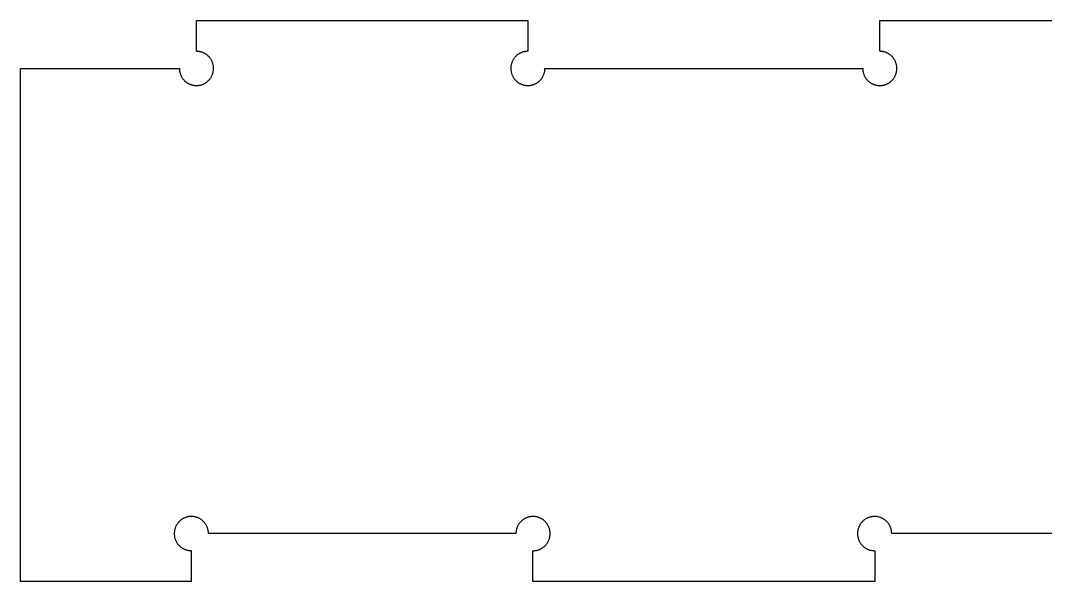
# Model space of a CAD drawing. Header units: millimetres. Extents: x 0 to 60, y 0 to 72.3.
# Drawn here: x 0 to 30, y 0 to 16.4 of the extents above; entities that cross this region are included whole.
import ezdxf

# ---------------------------------------------------------------- set-up
doc = ezdxf.new("R2010")
doc.units = ezdxf.units.MM
doc.layers.add('Default', color=18, linetype='Continuous', true_color=0x000000)

msp = doc.modelspace()

# ---------------------------------------------------------------- linework, layer by layer
at = {"layer": 'Default'}
for p, q in [((5.15, 15.5), (5.15, 16.4)), ((5.15, 16.4), (14.85, 16.4)), ((14.85, 16.4), (14.85, 15.5)), ((25.15, 15.5), (25.15, 16.4)), ((25.15, 16.4), (34.85, 16.4)), ((5.167, 15.5), (5.15, 15.5)), ((5.185, 15.499), (5.167, 15.5)), ((5.202, 15.497), (5.185, 15.499)), ((5.219, 15.495), (5.202, 15.497)), ((5.236, 15.493), (5.219, 15.495)), ((5.253, 15.489), (5.236, 15.493)), ((5.27, 15.485), (5.253, 15.489)), ((5.287, 15.481), (5.27, 15.485)), ((5.303, 15.476), (5.287, 15.481)), ((5.32, 15.47), (5.303, 15.476)), ((5.336, 15.464), (5.32, 15.47)), ((5.352, 15.457), (5.336, 15.464)), ((5.368, 15.45), (5.352, 15.457)), ((5.383, 15.442), (5.368, 15.45)), ((5.398, 15.434), (5.383, 15.442)), ((5.413, 15.425), (5.398, 15.434)), ((5.428, 15.416), (5.413, 15.425)), ((5.442, 15.406), (5.428, 15.416)), ((5.456, 15.396), (5.442, 15.406)), ((5.469, 15.385), (5.456, 15.396)), ((5.483, 15.373), (5.469, 15.385)), ((5.495, 15.362), (5.483, 15.373)), ((5.508, 15.349), (5.495, 15.362)), ((5.52, 15.337), (5.508, 15.349)), ((5.531, 15.324), (5.52, 15.337)), ((5.542, 15.31), (5.531, 15.324)), ((5.552, 15.297), (5.542, 15.31)), ((14.458, 15.31), (14.448, 15.297)), ((14.469, 15.324), (14.458, 15.31)), ((14.48, 15.337), (14.469, 15.324)), ((14.492, 15.349), (14.48, 15.337)), ((14.505, 15.362), (14.492, 15.349)), ((14.517, 15.373), (14.505, 15.362)), ((14.531, 15.385), (14.517, 15.373)), ((14.544, 15.396), (14.531, 15.385)), ((14.558, 15.406), (14.544, 15.396)), ((14.572, 15.416), (14.558, 15.406)), ((14.587, 15.425), (14.572, 15.416)), ((14.602, 15.434), (14.587, 15.425)), ((14.617, 15.442), (14.602, 15.434)), ((14.632, 15.45), (14.617, 15.442)), ((14.648, 15.457), (14.632, 15.45)), ((14.664, 15.464), (14.648, 15.457)), ((14.68, 15.47), (14.664, 15.464)), ((14.697, 15.476), (14.68, 15.47)), ((14.713, 15.481), (14.697, 15.476)), ((14.73, 15.485), (14.713, 15.481)), ((14.747, 15.489), (14.73, 15.485)), ((14.764, 15.493), (14.747, 15.489)), ((14.781, 15.495), (14.764, 15.493)), ((14.798, 15.497), (14.781, 15.495)), ((14.815, 15.499), (14.798, 15.497)), ((14.833, 15.5), (14.815, 15.499)), ((14.85, 15.5), (14.833, 15.5)), ((25.167, 15.5), (25.15, 15.5)), ((25.185, 15.499), (25.167, 15.5)), ((25.202, 15.497), (25.185, 15.499)), ((25.219, 15.495), (25.202, 15.497)), ((25.236, 15.493), (25.219, 15.495)), ((25.253, 15.489), (25.236, 15.493)), ((25.27, 15.485), (25.253, 15.489)), ((25.287, 15.481), (25.27, 15.485)), ((25.303, 15.476), (25.287, 15.481)), ((25.32, 15.47), (25.303, 15.476)), ((25.336, 15.464), (25.32, 15.47)), ((25.352, 15.457), (25.336, 15.464)), ((25.368, 15.45), (25.352, 15.457)), ((25.383, 15.442), (25.368, 15.45)), ((25.398, 15.434), (25.383, 15.442)), ((25.413, 15.425), (25.398, 15.434)), ((25.428, 15.416), (25.413, 15.425)), ((25.442, 15.406), (25.428, 15.416)), ((25.456, 15.396), (25.442, 15.406)), ((25.469, 15.385), (25.456, 15.396)), ((25.483, 15.373), (25.469, 15.385)), ((25.495, 15.362), (25.483, 15.373)), ((25.508, 15.349), (25.495, 15.362)), ((25.52, 15.337), (25.508, 15.349)), ((25.531, 15.324), (25.52, 15.337)), ((25.542, 15.31), (25.531, 15.324)), ((25.552, 15.297), (25.542, 15.31)), ((0, 0), (0, 15)), ((0, 15), (4.65, 15)), ((4.65, 15), (4.65, 14.983)), ((5.562, 15.283), (5.552, 15.297)), ((5.572, 15.268), (5.562, 15.283)), ((5.581, 15.253), (5.572, 15.268)), ((5.59, 15.238), (5.581, 15.253)), ((5.598, 15.223), (5.59, 15.238)), ((5.605, 15.207), (5.598, 15.223)), ((5.612, 15.191), (5.605, 15.207)), ((5.618, 15.175), (5.612, 15.191)), ((5.624, 15.159), (5.618, 15.175)), ((5.629, 15.142), (5.624, 15.159)), ((5.634, 15.126), (5.629, 15.142)), ((5.638, 15.109), (5.634, 15.126)), ((5.641, 15.092), (5.638, 15.109)), ((5.644, 15.075), (5.641, 15.092)), ((5.647, 15.058), (5.644, 15.075)), ((5.648, 15.04), (5.647, 15.058)), ((5.649, 15.023), (5.648, 15.04)), ((5.65, 15.006), (5.649, 15.023)), ((5.65, 14.988), (5.65, 15.006)), ((14.351, 15.023), (14.35, 15.006)), ((14.35, 15.006), (14.35, 14.988)), ((14.352, 15.04), (14.351, 15.023)), ((14.353, 15.058), (14.352, 15.04)), ((14.356, 15.075), (14.353, 15.058)), ((14.359, 15.092), (14.356, 15.075)), ((14.362, 15.109), (14.359, 15.092)), ((14.366, 15.126), (14.362, 15.109)), ((14.371, 15.142), (14.366, 15.126)), ((14.376, 15.159), (14.371, 15.142)), ((14.382, 15.175), (14.376, 15.159)), ((14.388, 15.191), (14.382, 15.175)), ((14.395, 15.207), (14.388, 15.191)), ((14.402, 15.223), (14.395, 15.207)), ((14.41, 15.238), (14.402, 15.223)), ((14.419, 15.253), (14.41, 15.238)), ((14.428, 15.268), (14.419, 15.253)), ((14.438, 15.283), (14.428, 15.268)), ((14.448, 15.297), (14.438, 15.283)), ((15.35, 14.983), (15.35, 15)), ((15.35, 15), (24.65, 15)), ((24.65, 15), (24.65, 14.983)), ((25.562, 15.283), (25.552, 15.297)), ((25.572, 15.268), (25.562, 15.283)), ((25.581, 15.253), (25.572, 15.268)), ((25.59, 15.238), (25.581, 15.253)), ((25.598, 15.223), (25.59, 15.238)), ((25.605, 15.207), (25.598, 15.223)), ((25.612, 15.191), (25.605, 15.207)), ((25.618, 15.175), (25.612, 15.191)), ((25.624, 15.159), (25.618, 15.175)), ((25.629, 15.142), (25.624, 15.159)), ((25.634, 15.126), (25.629, 15.142)), ((25.638, 15.109), (25.634, 15.126)), ((25.641, 15.092), (25.638, 15.109)), ((25.644, 15.075), (25.641, 15.092)), ((25.647, 15.058), (25.644, 15.075)), ((25.648, 15.04), (25.647, 15.058)), ((25.649, 15.023), (25.648, 15.04)), ((25.65, 15.006), (25.649, 15.023)), ((25.65, 14.988), (25.65, 15.006)), ((4.65, 14.983), (4.651, 14.965)), ((4.651, 14.965), (4.653, 14.948)), ((4.653, 14.948), (4.655, 14.931)), ((4.655, 14.931), (4.657, 14.914)), ((4.657, 14.914), (4.661, 14.897)), ((4.661, 14.897), (4.665, 14.88)), ((4.665, 14.88), (4.669, 14.863)), ((4.669, 14.863), (4.674, 14.847)), ((4.674, 14.847), (4.68, 14.83)), ((4.68, 14.83), (4.686, 14.814)), ((4.686, 14.814), (4.693, 14.798)), ((4.693, 14.798), (4.7, 14.782)), ((4.7, 14.782), (4.708, 14.767)), ((4.708, 14.767), (4.716, 14.752)), ((4.716, 14.752), (4.725, 14.737)), ((4.725, 14.737), (4.734, 14.722)), ((4.734, 14.722), (4.744, 14.708)), ((4.744, 14.708), (4.754, 14.694)), ((5.549, 14.699), (5.559, 14.713)), ((5.559, 14.713), (5.569, 14.727)), ((5.569, 14.727), (5.578, 14.742)), ((5.578, 14.742), (5.587, 14.757)), ((5.587, 14.757), (5.595, 14.772)), ((5.595, 14.772), (5.603, 14.788)), ((5.603, 14.788), (5.61, 14.803)), ((5.61, 14.803), (5.616, 14.819)), ((5.616, 14.819), (5.622, 14.836)), ((5.622, 14.836), (5.628, 14.852)), ((5.628, 14.852), (5.632, 14.869)), ((5.632, 14.869), (5.637, 14.886)), ((5.637, 14.886), (5.64, 14.902)), ((5.64, 14.902), (5.643, 14.92)), ((5.643, 14.92), (5.646, 14.937)), ((5.646, 14.937), (5.648, 14.954)), ((5.648, 14.954), (5.649, 14.971)), ((5.649, 14.971), (5.65, 14.988)), ((14.35, 14.988), (14.351, 14.971)), ((14.351, 14.971), (14.352, 14.954)), ((14.352, 14.954), (14.354, 14.937)), ((14.354, 14.937), (14.357, 14.92)), ((14.357, 14.92), (14.36, 14.902)), ((14.36, 14.902), (14.363, 14.886)), ((14.363, 14.886), (14.368, 14.869)), ((14.368, 14.869), (14.372, 14.852)), ((14.372, 14.852), (14.378, 14.836)), ((14.378, 14.836), (14.384, 14.819)), ((14.384, 14.819), (14.39, 14.803)), ((14.39, 14.803), (14.397, 14.788)), ((14.397, 14.788), (14.405, 14.772)), ((14.405, 14.772), (14.413, 14.757)), ((14.413, 14.757), (14.422, 14.742)), ((14.422, 14.742), (14.431, 14.727)), ((14.431, 14.727), (14.441, 14.713)), ((14.441, 14.713), (14.451, 14.699)), ((15.246, 14.694), (15.256, 14.708)), ((15.256, 14.708), (15.266, 14.722)), ((15.266, 14.722), (15.275, 14.737)), ((15.275, 14.737), (15.284, 14.752)), ((15.284, 14.752), (15.292, 14.767)), ((15.292, 14.767), (15.3, 14.782)), ((15.3, 14.782), (15.307, 14.798)), ((15.307, 14.798), (15.314, 14.814)), ((15.314, 14.814), (15.32, 14.83)), ((15.32, 14.83), (15.326, 14.847)), ((15.326, 14.847), (15.331, 14.863)), ((15.331, 14.863), (15.335, 14.88)), ((15.335, 14.88), (15.339, 14.897)), ((15.339, 14.897), (15.343, 14.914)), ((15.343, 14.914), (15.345, 14.931)), ((15.345, 14.931), (15.347, 14.948)), ((15.347, 14.948), (15.349, 14.965)), ((15.349, 14.965), (15.35, 14.983)), ((24.65, 14.983), (24.651, 14.965)), ((24.651, 14.965), (24.653, 14.948)), ((24.653, 14.948), (24.655, 14.931)), ((24.655, 14.931), (24.657, 14.914)), ((24.657, 14.914), (24.661, 14.897)), ((24.661, 14.897), (24.665, 14.88)), ((24.665, 14.88), (24.669, 14.863)), ((24.669, 14.863), (24.674, 14.847)), ((24.674, 14.847), (24.68, 14.83)), ((24.68, 14.83), (24.686, 14.814)), ((24.686, 14.814), (24.693, 14.798)), ((24.693, 14.798), (24.7, 14.782)), ((24.7, 14.782), (24.708, 14.767)), ((24.708, 14.767), (24.716, 14.752)), ((24.716, 14.752), (24.725, 14.737)), ((24.725, 14.737), (24.734, 14.722)), ((24.734, 14.722), (24.744, 14.708)), ((24.744, 14.708), (24.754, 14.694)), ((25.549, 14.699), (25.559, 14.713)), ((25.559, 14.713), (25.569, 14.727)), ((25.569, 14.727), (25.578, 14.742)), ((25.578, 14.742), (25.587, 14.757)), ((25.587, 14.757), (25.595, 14.772)), ((25.595, 14.772), (25.603, 14.788)), ((25.603, 14.788), (25.61, 14.803)), ((25.61, 14.803), (25.616, 14.819)), ((25.616, 14.819), (25.622, 14.836)), ((25.622, 14.836), (25.628, 14.852)), ((25.628, 14.852), (25.632, 14.869)), ((25.632, 14.869), (25.637, 14.886)), ((25.637, 14.886), (25.64, 14.902)), ((25.64, 14.902), (25.643, 14.92)), ((25.643, 14.92), (25.646, 14.937)), ((25.646, 14.937), (25.648, 14.954)), ((25.648, 14.954), (25.649, 14.971)), ((25.649, 14.971), (25.65, 14.988)), ((4.754, 14.694), (4.765, 14.681)), ((4.765, 14.681), (4.777, 14.667)), ((4.777, 14.667), (4.788, 14.655)), ((4.788, 14.655), (4.801, 14.642)), ((4.801, 14.642), (4.813, 14.63)), ((4.813, 14.63), (4.826, 14.619)), ((4.826, 14.619), (4.84, 14.608)), ((4.84, 14.608), (4.853, 14.598)), ((4.853, 14.598), (4.867, 14.588)), ((4.867, 14.588), (4.882, 14.578)), ((4.882, 14.578), (4.897, 14.569)), ((4.897, 14.569), (4.912, 14.56)), ((4.912, 14.56), (4.927, 14.552)), ((4.927, 14.552), (4.943, 14.545)), ((4.943, 14.545), (4.959, 14.538)), ((4.959, 14.538), (4.975, 14.532)), ((4.975, 14.532), (4.991, 14.526)), ((4.991, 14.526), (5.008, 14.521)), ((5.008, 14.521), (5.024, 14.516)), ((5.024, 14.516), (5.041, 14.512)), ((5.041, 14.512), (5.058, 14.509)), ((5.058, 14.509), (5.075, 14.506)), ((5.075, 14.506), (5.092, 14.503)), ((5.092, 14.503), (5.11, 14.502)), ((5.11, 14.502), (5.127, 14.501)), ((5.127, 14.501), (5.144, 14.5)), ((5.144, 14.5), (5.162, 14.5)), ((5.162, 14.5), (5.179, 14.501)), ((5.179, 14.501), (5.196, 14.502)), ((5.196, 14.502), (5.213, 14.504)), ((5.213, 14.504), (5.23, 14.507)), ((5.23, 14.507), (5.248, 14.51)), ((5.248, 14.51), (5.264, 14.513)), ((5.264, 14.513), (5.281, 14.518)), ((5.281, 14.518), (5.298, 14.522)), ((5.298, 14.522), (5.314, 14.528)), ((5.314, 14.528), (5.331, 14.534)), ((5.331, 14.534), (5.347, 14.54)), ((5.347, 14.54), (5.362, 14.547)), ((5.362, 14.547), (5.378, 14.555)), ((5.378, 14.555), (5.393, 14.563)), ((5.393, 14.563), (5.408, 14.572)), ((5.408, 14.572), (5.423, 14.581)), ((5.423, 14.581), (5.437, 14.591)), ((5.437, 14.591), (5.451, 14.601)), ((5.451, 14.601), (5.465, 14.612)), ((5.465, 14.612), (5.478, 14.623)), ((5.478, 14.623), (5.491, 14.634)), ((5.491, 14.634), (5.504, 14.646)), ((5.504, 14.646), (5.516, 14.659)), ((5.516, 14.659), (5.527, 14.672)), ((5.527, 14.672), (5.538, 14.685)), ((5.538, 14.685), (5.549, 14.699)), ((14.451, 14.699), (14.462, 14.685)), ((14.462, 14.685), (14.473, 14.672)), ((14.473, 14.672), (14.484, 14.659)), ((14.484, 14.659), (14.496, 14.646)), ((14.496, 14.646), (14.509, 14.634)), ((14.509, 14.634), (14.522, 14.623)), ((14.522, 14.623), (14.535, 14.612)), ((14.535, 14.612), (14.549, 14.601)), ((14.549, 14.601), (14.563, 14.591)), ((14.563, 14.591), (14.577, 14.581)), ((14.577, 14.581), (14.592, 14.572)), ((14.592, 14.572), (14.607, 14.563)), ((14.607, 14.563), (14.622, 14.555)), ((14.622, 14.555), (14.638, 14.547)), ((14.638, 14.547), (14.653, 14.54)), ((14.653, 14.54), (14.669, 14.534)), ((14.669, 14.534), (14.686, 14.528)), ((14.686, 14.528), (14.702, 14.522)), ((14.702, 14.522), (14.719, 14.518)), ((14.719, 14.518), (14.736, 14.513)), ((14.736, 14.513), (14.752, 14.51)), ((14.752, 14.51), (14.77, 14.507)), ((14.77, 14.507), (14.787, 14.504)), ((14.787, 14.504), (14.804, 14.502)), ((14.804, 14.502), (14.821, 14.501)), ((14.821, 14.501), (14.838, 14.5)), ((14.838, 14.5), (14.856, 14.5)), ((14.856, 14.5), (14.873, 14.501)), ((14.873, 14.501), (14.89, 14.502)), ((14.89, 14.502), (14.908, 14.503)), ((14.908, 14.503), (14.925, 14.506)), ((14.925, 14.506), (14.942, 14.509)), ((14.942, 14.509), (14.959, 14.512)), ((14.959, 14.512), (14.976, 14.516)), ((14.976, 14.516), (14.992, 14.521)), ((14.992, 14.521), (15.009, 14.526)), ((15.009, 14.526), (15.025, 14.532)), ((15.025, 14.532), (15.041, 14.538)), ((15.041, 14.538), (15.057, 14.545)), ((15.057, 14.545), (15.073, 14.552)), ((15.073, 14.552), (15.088, 14.56)), ((15.088, 14.56), (15.103, 14.569)), ((15.103, 14.569), (15.118, 14.578)), ((15.118, 14.578), (15.133, 14.588)), ((15.133, 14.588), (15.147, 14.598)), ((15.147, 14.598), (15.16, 14.608)), ((15.16, 14.608), (15.174, 14.619)), ((15.174, 14.619), (15.187, 14.63)), ((15.187, 14.63), (15.199, 14.642)), ((15.199, 14.642), (15.212, 14.655)), ((15.212, 14.655), (15.223, 14.667)), ((15.223, 14.667), (15.235, 14.681)), ((15.235, 14.681), (15.246, 14.694)), ((24.754, 14.694), (24.765, 14.681)), ((24.765, 14.681), (24.777, 14.667)), ((24.777, 14.667), (24.788, 14.655)), ((24.788, 14.655), (24.801, 14.642)), ((24.801, 14.642), (24.813, 14.63)), ((24.813, 14.63), (24.826, 14.619)), ((24.826, 14.619), (24.84, 14.608)), ((24.84, 14.608), (24.853, 14.598)), ((24.853, 14.598), (24.867, 14.588)), ((24.867, 14.588), (24.882, 14.578)), ((24.882, 14.578), (24.897, 14.569)), ((24.897, 14.569), (24.912, 14.56)), ((24.912, 14.56), (24.927, 14.552)), ((24.927, 14.552), (24.943, 14.545)), ((24.943, 14.545), (24.959, 14.538)), ((24.959, 14.538), (24.975, 14.532)), ((24.975, 14.532), (24.991, 14.526)), ((24.991, 14.526), (25.008, 14.521)), ((25.008, 14.521), (25.024, 14.516)), ((25.024, 14.516), (25.041, 14.512)), ((25.041, 14.512), (25.058, 14.509)), ((25.058, 14.509), (25.075, 14.506)), ((25.075, 14.506), (25.092, 14.503)), ((25.092, 14.503), (25.11, 14.502)), ((25.11, 14.502), (25.127, 14.501)), ((25.127, 14.501), (25.144, 14.5)), ((25.144, 14.5), (25.162, 14.5)), ((25.162, 14.5), (25.179, 14.501)), ((25.179, 14.501), (25.196, 14.502)), ((25.196, 14.502), (25.213, 14.504)), ((25.213, 14.504), (25.23, 14.507)), ((25.23, 14.507), (25.248, 14.51)), ((25.248, 14.51), (25.264, 14.513)), ((25.264, 14.513), (25.281, 14.518)), ((25.281, 14.518), (25.298, 14.522)), ((25.298, 14.522), (25.314, 14.528)), ((25.314, 14.528), (25.331, 14.534)), ((25.331, 14.534), (25.347, 14.54)), ((25.347, 14.54), (25.362, 14.547)), ((25.362, 14.547), (25.378, 14.555)), ((25.378, 14.555), (25.393, 14.563)), ((25.393, 14.563), (25.408, 14.572)), ((25.408, 14.572), (25.423, 14.581)), ((25.423, 14.581), (25.437, 14.591)), ((25.437, 14.591), (25.451, 14.601)), ((25.451, 14.601), (25.465, 14.612)), ((25.465, 14.612), (25.478, 14.623)), ((25.478, 14.623), (25.491, 14.634)), ((25.491, 14.634), (25.504, 14.646)), ((25.504, 14.646), (25.516, 14.659)), ((25.516, 14.659), (25.527, 14.672)), ((25.527, 14.672), (25.538, 14.685)), ((25.538, 14.685), (25.549, 14.699)), ((4.7, 1.801), (4.687, 1.79)), ((4.714, 1.811), (4.7, 1.801)), ((4.729, 1.821), (4.714, 1.811)), ((4.743, 1.83), (4.729, 1.821)), ((4.758, 1.839), (4.743, 1.83)), ((4.774, 1.847), (4.758, 1.839)), ((4.789, 1.855), (4.774, 1.847)), ((4.805, 1.862), (4.789, 1.855)), ((4.821, 1.868), (4.805, 1.862)), ((4.837, 1.874), (4.821, 1.868)), ((4.854, 1.879), (4.837, 1.874)), ((4.871, 1.884), (4.854, 1.879)), ((4.887, 1.888), (4.871, 1.884)), ((4.904, 1.892), (4.887, 1.888)), ((4.921, 1.895), (4.904, 1.892)), ((4.939, 1.898), (4.921, 1.895)), ((4.956, 1.899), (4.939, 1.898)), ((4.973, 1.901), (4.956, 1.899)), ((4.99, 1.901), (4.973, 1.901)), ((5.008, 1.901), (4.99, 1.901)), ((5.025, 1.901), (5.008, 1.901)), ((5.042, 1.9), (5.025, 1.901)), ((5.06, 1.898), (5.042, 1.9)), ((5.077, 1.896), (5.06, 1.898)), ((5.094, 1.893), (5.077, 1.896)), ((5.111, 1.889), (5.094, 1.893)), ((5.128, 1.885), (5.111, 1.889)), ((5.144, 1.88), (5.128, 1.885)), ((5.161, 1.875), (5.144, 1.88)), ((5.177, 1.869), (5.161, 1.875)), ((5.193, 1.863), (5.177, 1.869)), ((5.209, 1.856), (5.193, 1.863)), ((5.225, 1.848), (5.209, 1.856)), ((5.24, 1.84), (5.225, 1.848)), ((5.255, 1.832), (5.24, 1.84)), ((5.27, 1.823), (5.255, 1.832)), ((5.284, 1.813), (5.27, 1.823)), ((5.298, 1.803), (5.284, 1.813)), ((5.312, 1.793), (5.298, 1.803)), ((14.705, 1.802), (14.691, 1.792)), ((14.719, 1.812), (14.705, 1.802)), ((14.733, 1.822), (14.719, 1.812)), ((14.748, 1.831), (14.733, 1.822)), ((14.763, 1.839), (14.748, 1.831)), ((14.779, 1.847), (14.763, 1.839)), ((14.794, 1.855), (14.779, 1.847)), ((14.81, 1.861), (14.794, 1.855)), ((14.826, 1.868), (14.81, 1.861)), ((14.843, 1.874), (14.826, 1.868)), ((14.859, 1.879), (14.843, 1.874)), ((14.876, 1.883), (14.859, 1.879)), ((14.893, 1.887), (14.876, 1.883)), ((14.91, 1.891), (14.893, 1.887)), ((14.927, 1.894), (14.91, 1.891)), ((14.944, 1.896), (14.927, 1.894)), ((14.961, 1.898), (14.944, 1.896)), ((14.979, 1.899), (14.961, 1.898)), ((14.996, 1.899), (14.979, 1.899)), ((15.013, 1.899), (14.996, 1.899)), ((15.031, 1.898), (15.013, 1.899)), ((15.048, 1.897), (15.031, 1.898)), ((15.065, 1.895), (15.048, 1.897)), ((15.082, 1.893), (15.065, 1.895)), ((15.099, 1.889), (15.082, 1.893)), ((15.116, 1.886), (15.099, 1.889)), ((15.133, 1.881), (15.116, 1.886)), ((15.15, 1.877), (15.133, 1.881)), ((15.166, 1.871), (15.15, 1.877)), ((15.182, 1.865), (15.166, 1.871)), ((15.198, 1.859), (15.182, 1.865)), ((15.214, 1.851), (15.198, 1.859)), ((15.23, 1.844), (15.214, 1.851)), ((15.245, 1.836), (15.23, 1.844)), ((15.26, 1.827), (15.245, 1.836)), ((15.275, 1.818), (15.26, 1.827)), ((15.289, 1.808), (15.275, 1.818)), ((15.303, 1.798), (15.289, 1.808)), ((24.71, 1.809), (24.696, 1.799)), ((24.725, 1.819), (24.71, 1.809)), ((24.739, 1.828), (24.725, 1.819)), ((24.754, 1.837), (24.739, 1.828)), ((24.77, 1.845), (24.754, 1.837)), ((24.785, 1.852), (24.77, 1.845)), ((24.801, 1.86), (24.785, 1.852)), ((24.817, 1.866), (24.801, 1.86)), ((24.833, 1.872), (24.817, 1.866)), ((24.85, 1.878), (24.833, 1.872)), ((24.866, 1.882), (24.85, 1.878)), ((24.883, 1.887), (24.866, 1.882)), ((24.9, 1.89), (24.883, 1.887)), ((24.917, 1.893), (24.9, 1.89)), ((24.934, 1.896), (24.917, 1.893)), ((24.952, 1.898), (24.934, 1.896)), ((24.969, 1.899), (24.952, 1.898)), ((24.986, 1.9), (24.969, 1.899)), ((25.004, 1.9), (24.986, 1.9)), ((25.021, 1.9), (25.004, 1.9)), ((25.038, 1.898), (25.021, 1.9)), ((25.055, 1.897), (25.038, 1.898)), ((25.073, 1.895), (25.055, 1.897)), ((25.09, 1.892), (25.073, 1.895)), ((25.107, 1.888), (25.09, 1.892)), ((25.124, 1.884), (25.107, 1.888)), ((25.14, 1.879), (25.124, 1.884)), ((25.157, 1.874), (25.14, 1.879)), ((25.173, 1.868), (25.157, 1.874)), ((25.189, 1.862), (25.173, 1.868)), ((25.205, 1.855), (25.189, 1.862)), ((25.221, 1.848), (25.205, 1.855)), ((25.236, 1.84), (25.221, 1.848)), ((25.251, 1.831), (25.236, 1.84)), ((25.266, 1.822), (25.251, 1.831)), ((25.281, 1.813), (25.266, 1.822)), ((25.295, 1.803), (25.281, 1.813)), ((25.309, 1.792), (25.295, 1.803)), ((4.514, 1.517), (4.51, 1.5)), ((4.519, 1.534), (4.514, 1.517)), ((4.523, 1.55), (4.519, 1.534)), ((4.529, 1.567), (4.523, 1.55)), ((4.535, 1.583), (4.529, 1.567)), ((4.541, 1.599), (4.535, 1.583)), ((4.549, 1.615), (4.541, 1.599)), ((4.556, 1.63), (4.549, 1.615)), ((4.564, 1.646), (4.556, 1.63)), ((4.573, 1.661), (4.564, 1.646)), ((4.582, 1.675), (4.573, 1.661)), ((4.592, 1.69), (4.582, 1.675)), ((4.602, 1.704), (4.592, 1.69)), ((4.613, 1.717), (4.602, 1.704)), ((4.624, 1.73), (4.613, 1.717)), ((4.636, 1.743), (4.624, 1.73)), ((4.648, 1.756), (4.636, 1.743)), ((4.66, 1.768), (4.648, 1.756)), ((4.673, 1.779), (4.66, 1.768)), ((4.687, 1.79), (4.673, 1.779)), ((5.326, 1.782), (5.312, 1.793)), ((5.339, 1.77), (5.326, 1.782)), ((5.351, 1.758), (5.339, 1.77)), ((5.363, 1.746), (5.351, 1.758)), ((5.375, 1.733), (5.363, 1.746)), ((5.386, 1.72), (5.375, 1.733)), ((5.397, 1.706), (5.386, 1.72)), ((5.407, 1.692), (5.397, 1.706)), ((5.417, 1.678), (5.407, 1.692)), ((5.427, 1.664), (5.417, 1.678)), ((5.435, 1.649), (5.427, 1.664)), ((5.444, 1.633), (5.435, 1.649)), ((5.451, 1.618), (5.444, 1.633)), ((5.459, 1.602), (5.451, 1.618)), ((5.465, 1.586), (5.459, 1.602)), ((5.471, 1.57), (5.465, 1.586)), ((5.477, 1.554), (5.471, 1.57)), ((5.482, 1.537), (5.477, 1.554)), ((5.486, 1.52), (5.482, 1.537)), ((5.49, 1.503), (5.486, 1.52)), ((5.493, 1.486), (5.49, 1.503)), ((14.512, 1.503), (14.509, 1.486)), ((14.516, 1.52), (14.512, 1.503)), ((14.52, 1.537), (14.516, 1.52)), ((14.525, 1.553), (14.52, 1.537)), ((14.531, 1.57), (14.525, 1.553)), ((14.537, 1.586), (14.531, 1.57)), ((14.544, 1.602), (14.537, 1.586)), ((14.551, 1.618), (14.544, 1.602)), ((14.559, 1.633), (14.551, 1.618)), ((14.567, 1.648), (14.559, 1.633)), ((14.576, 1.663), (14.567, 1.648)), ((14.586, 1.678), (14.576, 1.663)), ((14.595, 1.692), (14.586, 1.678)), ((14.606, 1.706), (14.595, 1.692)), ((14.617, 1.719), (14.606, 1.706)), ((14.628, 1.732), (14.617, 1.719)), ((14.64, 1.745), (14.628, 1.732)), ((14.652, 1.757), (14.64, 1.745)), ((14.665, 1.769), (14.652, 1.757)), ((14.678, 1.781), (14.665, 1.769)), ((14.691, 1.792), (14.678, 1.781)), ((15.317, 1.787), (15.303, 1.798)), ((15.33, 1.776), (15.317, 1.787)), ((15.343, 1.764), (15.33, 1.776)), ((15.355, 1.752), (15.343, 1.764)), ((15.367, 1.74), (15.355, 1.752)), ((15.379, 1.727), (15.367, 1.74)), ((15.39, 1.714), (15.379, 1.727)), ((15.4, 1.7), (15.39, 1.714)), ((15.411, 1.686), (15.4, 1.7)), ((15.42, 1.671), (15.411, 1.686)), ((15.429, 1.657), (15.42, 1.671)), ((15.438, 1.642), (15.429, 1.657)), ((15.446, 1.626), (15.438, 1.642)), ((15.454, 1.611), (15.446, 1.626)), ((15.461, 1.595), (15.454, 1.611)), ((15.467, 1.579), (15.461, 1.595)), ((15.473, 1.563), (15.467, 1.579)), ((15.479, 1.546), (15.473, 1.563)), ((15.484, 1.53), (15.479, 1.546)), ((15.488, 1.513), (15.484, 1.53)), ((15.491, 1.496), (15.488, 1.513)), ((24.511, 1.514), (24.508, 1.497)), ((24.516, 1.53), (24.511, 1.514)), ((24.52, 1.547), (24.516, 1.53)), ((24.526, 1.563), (24.52, 1.547)), ((24.532, 1.58), (24.526, 1.563)), ((24.538, 1.596), (24.532, 1.58)), ((24.545, 1.612), (24.538, 1.596)), ((24.553, 1.627), (24.545, 1.612)), ((24.561, 1.643), (24.553, 1.627)), ((24.57, 1.658), (24.561, 1.643)), ((24.579, 1.672), (24.57, 1.658)), ((24.589, 1.687), (24.579, 1.672)), ((24.599, 1.701), (24.589, 1.687)), ((24.609, 1.714), (24.599, 1.701)), ((24.621, 1.728), (24.609, 1.714)), ((24.632, 1.741), (24.621, 1.728)), ((24.644, 1.753), (24.632, 1.741)), ((24.657, 1.765), (24.644, 1.753)), ((24.669, 1.777), (24.657, 1.765)), ((24.683, 1.788), (24.669, 1.777)), ((24.696, 1.799), (24.683, 1.788)), ((25.322, 1.781), (25.309, 1.792)), ((25.335, 1.77), (25.322, 1.781)), ((25.348, 1.758), (25.335, 1.77)), ((25.36, 1.746), (25.348, 1.758)), ((25.372, 1.733), (25.36, 1.746)), ((25.383, 1.72), (25.372, 1.733)), ((25.394, 1.706), (25.383, 1.72)), ((25.404, 1.692), (25.394, 1.706)), ((25.414, 1.678), (25.404, 1.692)), ((25.423, 1.663), (25.414, 1.678)), ((25.432, 1.649), (25.423, 1.663)), ((25.441, 1.633), (25.432, 1.649)), ((25.448, 1.618), (25.441, 1.633)), ((25.456, 1.602), (25.448, 1.618)), ((25.462, 1.586), (25.456, 1.602)), ((25.469, 1.57), (25.462, 1.586)), ((25.474, 1.554), (25.469, 1.57)), ((25.479, 1.537), (25.474, 1.554)), ((25.484, 1.52), (25.479, 1.537)), ((25.488, 1.503), (25.484, 1.52)), ((25.491, 1.486), (25.488, 1.503)), ((4.502, 1.431), (4.501, 1.414)), ((4.501, 1.414), (4.501, 1.397)), ((4.501, 1.397), (4.501, 1.379)), ((4.501, 1.379), (4.502, 1.362)), ((4.503, 1.449), (4.502, 1.431)), ((4.502, 1.362), (4.504, 1.345)), ((4.505, 1.466), (4.503, 1.449)), ((4.504, 1.345), (4.506, 1.328)), ((4.507, 1.483), (4.505, 1.466)), ((4.506, 1.328), (4.509, 1.31)), ((4.51, 1.5), (4.507, 1.483)), ((4.509, 1.31), (4.512, 1.294)), ((4.512, 1.294), (4.517, 1.277)), ((4.517, 1.277), (4.521, 1.26)), ((4.521, 1.26), (4.526, 1.243)), ((4.526, 1.243), (4.532, 1.227)), ((4.532, 1.227), (4.538, 1.211)), ((4.538, 1.211), (4.545, 1.195)), ((5.496, 1.469), (5.493, 1.486)), ((5.498, 1.452), (5.496, 1.469)), ((5.5, 1.435), (5.498, 1.452)), ((5.5, 1.417), (5.5, 1.435)), ((5.501, 1.4), (5.5, 1.417)), ((14.501, 1.4), (5.501, 1.4)), ((14.502, 1.435), (14.501, 1.417)), ((14.501, 1.417), (14.501, 1.4)), ((14.504, 1.452), (14.502, 1.435)), ((14.506, 1.469), (14.504, 1.452)), ((14.509, 1.486), (14.506, 1.469)), ((15.456, 1.191), (15.462, 1.207)), ((15.462, 1.207), (15.469, 1.223)), ((15.469, 1.223), (15.475, 1.239)), ((15.475, 1.239), (15.48, 1.256)), ((15.48, 1.256), (15.485, 1.273)), ((15.485, 1.273), (15.489, 1.29)), ((15.489, 1.29), (15.492, 1.306)), ((15.495, 1.479), (15.491, 1.496)), ((15.492, 1.306), (15.495, 1.324)), ((15.497, 1.462), (15.495, 1.479)), ((15.495, 1.324), (15.497, 1.341)), ((15.499, 1.444), (15.497, 1.462)), ((15.497, 1.341), (15.499, 1.358)), ((15.5, 1.427), (15.499, 1.444)), ((15.499, 1.358), (15.5, 1.375)), ((15.501, 1.41), (15.5, 1.427)), ((15.5, 1.375), (15.501, 1.393)), ((15.501, 1.393), (15.501, 1.41)), ((24.499, 1.428), (24.498, 1.411)), ((24.498, 1.411), (24.498, 1.393)), ((24.498, 1.393), (24.499, 1.376)), ((24.5, 1.445), (24.499, 1.428)), ((24.499, 1.376), (24.5, 1.359)), ((24.502, 1.462), (24.5, 1.445)), ((24.5, 1.359), (24.502, 1.341)), ((24.505, 1.48), (24.502, 1.462)), ((24.502, 1.341), (24.504, 1.324)), ((24.504, 1.324), (24.507, 1.307)), ((24.508, 1.497), (24.505, 1.48)), ((24.507, 1.307), (24.511, 1.29)), ((24.511, 1.29), (24.515, 1.273)), ((24.515, 1.273), (24.519, 1.257)), ((24.519, 1.257), (24.525, 1.24)), ((24.525, 1.24), (24.53, 1.224)), ((24.53, 1.224), (24.537, 1.208)), ((24.537, 1.208), (24.544, 1.192)), ((25.493, 1.469), (25.491, 1.486)), ((25.496, 1.452), (25.493, 1.469)), ((25.497, 1.435), (25.496, 1.452)), ((25.498, 1.417), (25.497, 1.435)), ((25.498, 1.4), (25.498, 1.417)), ((34.498, 1.4), (25.498, 1.4)), ((4.545, 1.195), (4.553, 1.179)), ((4.553, 1.179), (4.561, 1.164)), ((4.561, 1.164), (4.569, 1.149)), ((4.569, 1.149), (4.578, 1.134)), ((4.578, 1.134), (4.588, 1.12)), ((4.588, 1.12), (4.598, 1.105)), ((4.598, 1.105), (4.608, 1.092)), ((4.608, 1.092), (4.619, 1.078)), ((4.619, 1.078), (4.631, 1.065)), ((4.631, 1.065), (4.643, 1.053)), ((4.643, 1.053), (4.655, 1.04)), ((4.655, 1.04), (4.668, 1.029)), ((4.668, 1.029), (4.681, 1.017)), ((4.681, 1.017), (4.694, 1.006)), ((4.694, 1.006), (4.708, 0.996)), ((4.708, 0.996), (4.722, 0.986)), ((4.722, 0.986), (4.737, 0.977)), ((4.737, 0.977), (4.752, 0.968)), ((4.752, 0.968), (4.767, 0.96)), ((4.767, 0.96), (4.782, 0.952)), ((4.782, 0.952), (4.798, 0.944)), ((4.798, 0.944), (4.814, 0.938)), ((4.814, 0.938), (4.83, 0.931)), ((4.83, 0.931), (4.847, 0.926)), ((4.847, 0.926), (4.863, 0.921)), ((4.863, 0.921), (4.88, 0.916)), ((4.88, 0.916), (4.897, 0.912)), ((4.897, 0.912), (4.914, 0.909)), ((4.914, 0.909), (4.931, 0.906)), ((4.931, 0.906), (4.948, 0.904)), ((4.948, 0.904), (4.965, 0.903)), ((4.965, 0.903), (4.983, 0.902)), ((4.983, 0.902), (5, 0.901)), ((5, 0.901), (5, 0)), ((15.017, 0.899), (15.035, 0.9)), ((15.035, 0.9), (15.052, 0.902)), ((15.052, 0.902), (15.069, 0.904)), ((15.069, 0.904), (15.086, 0.907)), ((15.086, 0.907), (15.103, 0.91)), ((15.103, 0.91), (15.12, 0.914)), ((15.12, 0.914), (15.137, 0.918)), ((15.137, 0.918), (15.153, 0.923)), ((15.153, 0.923), (15.17, 0.929)), ((15.17, 0.929), (15.186, 0.935)), ((15.186, 0.935), (15.202, 0.941)), ((15.202, 0.941), (15.218, 0.949)), ((15.218, 0.949), (15.233, 0.956)), ((15.233, 0.956), (15.248, 0.965)), ((15.248, 0.965), (15.263, 0.974)), ((15.263, 0.974), (15.278, 0.983)), ((15.278, 0.983), (15.292, 0.993)), ((15.292, 0.993), (15.306, 1.003)), ((15.306, 1.003), (15.32, 1.014)), ((15.32, 1.014), (15.333, 1.025)), ((15.333, 1.025), (15.346, 1.037)), ((15.346, 1.037), (15.358, 1.049)), ((15.358, 1.049), (15.37, 1.062)), ((15.37, 1.062), (15.381, 1.075)), ((15.381, 1.075), (15.392, 1.088)), ((15.392, 1.088), (15.403, 1.102)), ((15.403, 1.102), (15.413, 1.116)), ((15.413, 1.116), (15.422, 1.13)), ((15.422, 1.13), (15.432, 1.145)), ((15.432, 1.145), (15.44, 1.16)), ((15.44, 1.16), (15.448, 1.176)), ((15.448, 1.176), (15.456, 1.191)), ((24.544, 1.192), (24.551, 1.176)), ((24.551, 1.176), (24.559, 1.161)), ((24.559, 1.161), (24.568, 1.146)), ((24.568, 1.146), (24.577, 1.131)), ((24.577, 1.131), (24.587, 1.116)), ((24.587, 1.116), (24.597, 1.102)), ((24.597, 1.102), (24.607, 1.089)), ((24.607, 1.089), (24.618, 1.075)), ((24.618, 1.075), (24.63, 1.062)), ((24.63, 1.062), (24.642, 1.05)), ((24.642, 1.05), (24.654, 1.037)), ((24.654, 1.037), (24.667, 1.026)), ((24.667, 1.026), (24.68, 1.014)), ((24.68, 1.014), (24.694, 1.004)), ((24.694, 1.004), (24.707, 0.993)), ((24.707, 0.993), (24.722, 0.984)), ((24.722, 0.984), (24.736, 0.974)), ((24.736, 0.974), (24.751, 0.965)), ((24.751, 0.965), (24.766, 0.957)), ((24.766, 0.957), (24.782, 0.949)), ((24.782, 0.949), (24.798, 0.942)), ((24.798, 0.942), (24.814, 0.935)), ((24.814, 0.935), (24.83, 0.929)), ((24.83, 0.929), (24.846, 0.924)), ((24.846, 0.924), (24.863, 0.919)), ((24.863, 0.919), (24.88, 0.914)), ((24.88, 0.914), (24.897, 0.911)), ((24.897, 0.911), (24.914, 0.907)), ((24.914, 0.907), (24.931, 0.905)), ((24.931, 0.905), (24.948, 0.903)), ((24.948, 0.903), (24.965, 0.901)), ((24.965, 0.901), (24.983, 0.9)), ((24.983, 0.9), (25, 0.9)), ((25, 0.9), (25, 0)), ((15, 0), (15, 0.899)), ((15, 0.899), (15.017, 0.899)), ((5, 0), (0, 0)), ((25, 0), (15, 0))]:
    msp.add_line(p, q, dxfattribs=at)

doc.saveas('drawing.dxf')
